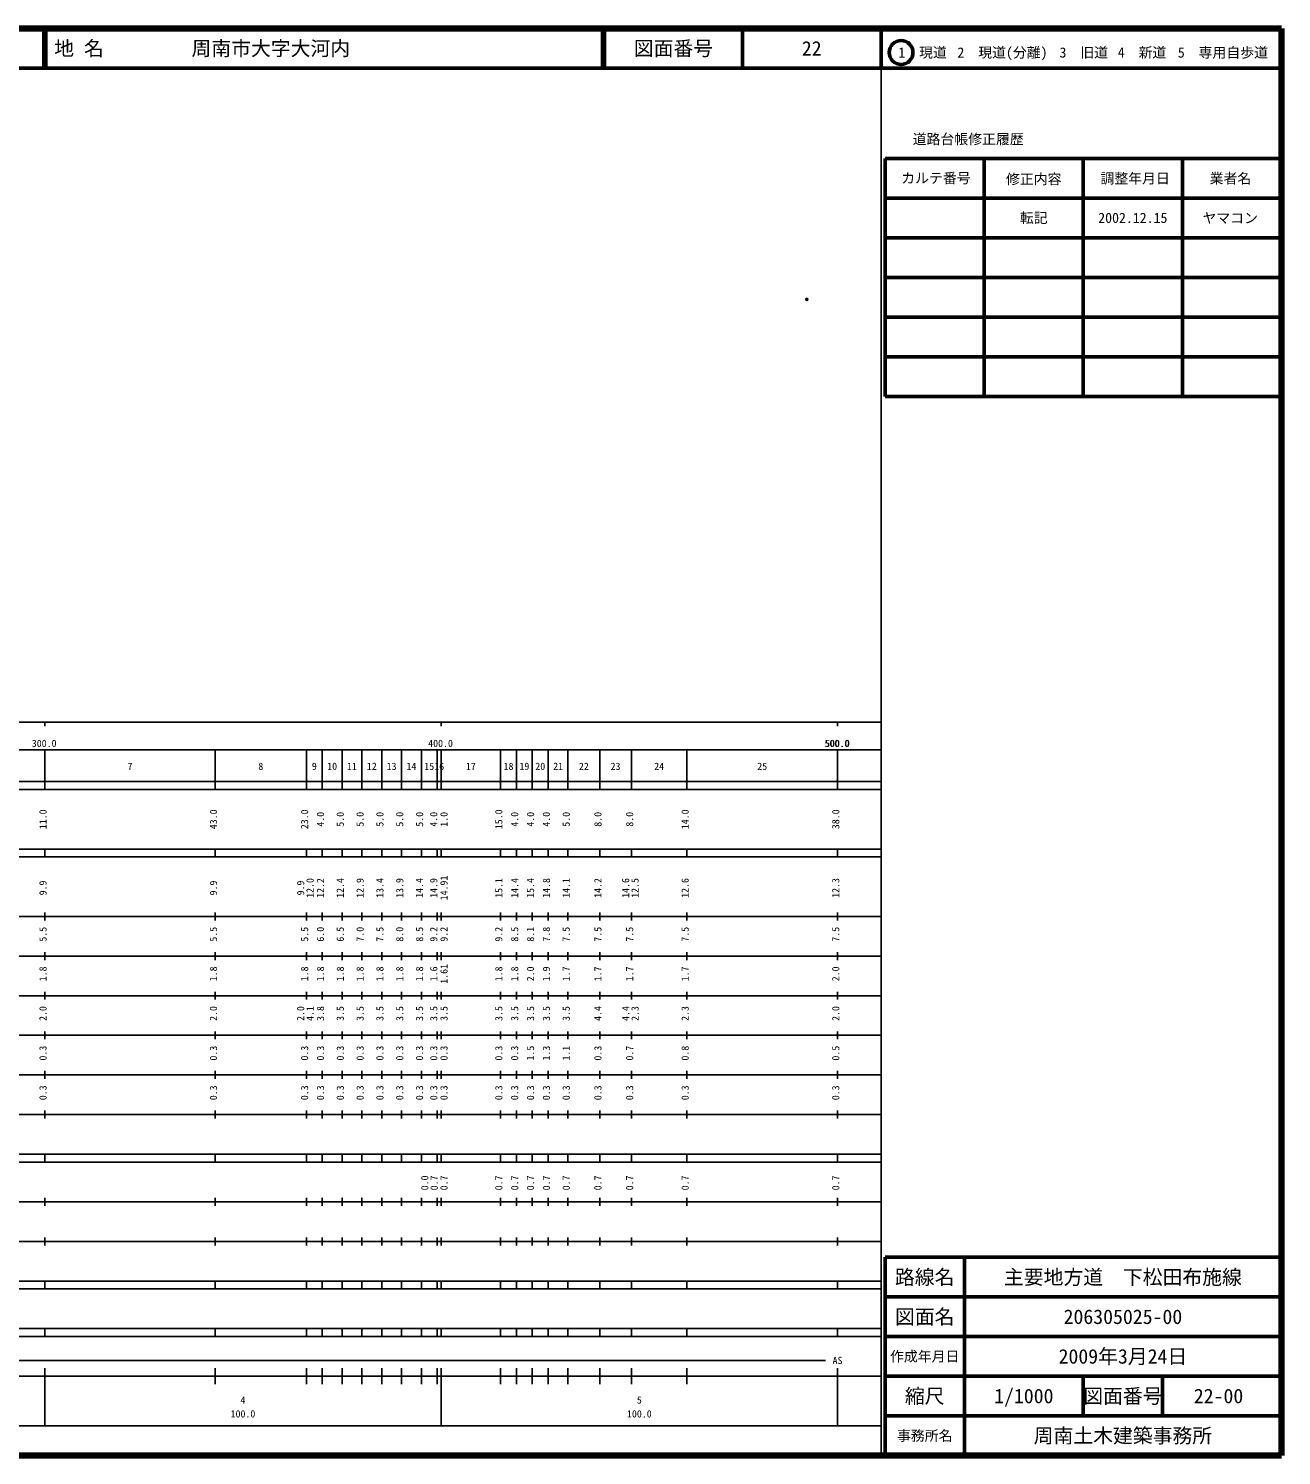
# Model space of a CAD drawing. Units: millimetres on the paper. Extents: x 40 to 680, y 20 to 380.
# Drawn here: x 363.9 to 680, y 20 to 380 of the extents above; entities that cross this region are included whole.
import ezdxf
from ezdxf.enums import TextEntityAlignment as Align

# ---------------------------------------------------------------- set-up
doc = ezdxf.new("R2010")
doc.units = ezdxf.units.MM
doc.header["$PDMODE"] = 32
doc.header["$PDSIZE"] = 0.5
doc.layers.add('M-OTRS', color=6, linetype='Continuous')
doc.layers.add('M-TTL-TXT', color=7, linetype='Continuous')
for name, color, linetype, lineweight in [('M-TTL', 2, 'Continuous', 140), ('M-TTL-BAND', 7, 'Continuous', 25), ('M-TTL-FRAM', 2, 'Continuous', 50), ('M-TTL-LINE', 7, 'Continuous', 50)]:
    doc.layers.add(name, color=color, linetype=linetype, lineweight=lineweight)
doc.styles.add('ＭＳ ゴシック', font='')
doc.styles.get('ＭＳ ゴシック').set_extended_font_data('MS Gothic')

msp = doc.modelspace()

# ---------------------------------------------------------------- linework, layer by layer
at = {"layer": 'M-OTRS'}
msp.add_point((560.253, 311.676), dxfattribs=at)
at = {"layer": 'M-TTL'}
for p, q in [((680, 380), (40, 380)), ((680, 20), (680, 380)), ((40, 20), (680, 20))]:
    msp.add_line(p, q, dxfattribs=at)
at = {"layer": 'M-TTL-BAND'}
for p, q in [((579, 20), (579, 370)), ((40, 205), (579, 205)), ((368, 205), (368, 204)), ((468, 205), (468, 204)), ((568, 205), (568, 204)), ((68, 198), (579, 198)), ((368, 188), (368, 198)), ((411, 188), (411, 198)), ((434, 188), (434, 198)), ((438, 188), (438, 198)), ((443, 188), (443, 198)), ((448, 188), (448, 198)), ((453, 188), (453, 198)), ((458, 188), (458, 198)), ((463, 188), (463, 198)), ((467, 188), (467, 198)), ((468, 188), (468, 198)), ((483, 188), (483, 198)), ((487, 188), (487, 198)), ((491, 188), (491, 198)), ((495, 188), (495, 198)), ((500, 188), (500, 198)), ((508, 188), (508, 198)), ((516, 188), (516, 198)), ((530, 188), (530, 198)), ((568, 188), (568, 198)), ((40, 190), (579, 190)), ((40, 188), (579, 188)), ((40, 173), (579, 173)), ((368, 171), (368, 173)), ((411, 171), (411, 173)), ((434, 171), (434, 173)), ((438, 171), (438, 173)), ((443, 171), (443, 173)), ((448, 171), (448, 173)), ((453, 171), (453, 173)), ((458, 171), (458, 173)), ((463, 171), (463, 173)), ((467, 171), (467, 173)), ((468, 171), (468, 173)), ((483, 171), (483, 173)), ((487, 171), (487, 173)), ((491, 171), (491, 173)), ((495, 171), (495, 173)), ((500, 171), (500, 173)), ((508, 171), (508, 173)), ((516, 171), (516, 173)), ((530, 171), (530, 173)), ((568, 171), (568, 173)), ((40, 171), (579, 171)), ((40, 156), (579, 156)), ((368, 155), (368, 157)), ((411, 155), (411, 157)), ((434, 155), (434, 157)), ((438, 155), (438, 157)), ((443, 155), (443, 157)), ((448, 155), (448, 157)), ((453, 155), (453, 157)), ((458, 155), (458, 157)), ((463, 155), (463, 157)), ((467, 155), (467, 157)), ((468, 155), (468, 157)), ((483, 155), (483, 157)), ((487, 155), (487, 157)), ((491, 155), (491, 157)), ((495, 155), (495, 157)), ((500, 155), (500, 157)), ((508, 155), (508, 157)), ((516, 155), (516, 157)), ((530, 155), (530, 157)), ((568, 155), (568, 157)), ((46, 146), (579, 146)), ((368, 145), (368, 147)), ((411, 145), (411, 147)), ((434, 145), (434, 147)), ((438, 145), (438, 147)), ((443, 145), (443, 147)), ((448, 145), (448, 147)), ((453, 145), (453, 147)), ((458, 145), (458, 147)), ((463, 145), (463, 147)), ((467, 145), (467, 147)), ((468, 145), (468, 147)), ((483, 145), (483, 147)), ((487, 145), (487, 147)), ((491, 145), (491, 147)), ((495, 145), (495, 147)), ((500, 145), (500, 147)), ((508, 145), (508, 147)), ((516, 145), (516, 147)), ((530, 145), (530, 147)), ((568, 145), (568, 147)), ((368, 135), (368, 137)), ((411, 135), (411, 137)), ((434, 135), (434, 137)), ((438, 135), (438, 137)), ((443, 135), (443, 137)), ((448, 135), (448, 137)), ((453, 135), (453, 137)), ((458, 135), (458, 137)), ((463, 135), (463, 137)), ((467, 135), (467, 137)), ((468, 135), (468, 137)), ((483, 135), (483, 137)), ((487, 135), (487, 137)), ((491, 135), (491, 137)), ((495, 135), (495, 137)), ((500, 135), (500, 137)), ((508, 135), (508, 137)), ((516, 135), (516, 137)), ((530, 135), (530, 137)), ((568, 135), (568, 137)), ((52, 136), (579, 136)), ((46, 126), (579, 126)), ((368, 125), (368, 127)), ((411, 125), (411, 127)), ((434, 125), (434, 127)), ((438, 125), (438, 127)), ((443, 125), (443, 127)), ((448, 125), (448, 127)), ((453, 125), (453, 127)), ((458, 125), (458, 127)), ((463, 125), (463, 127)), ((467, 125), (467, 127)), ((468, 125), (468, 127)), ((483, 125), (483, 127)), ((487, 125), (487, 127)), ((491, 125), (491, 127)), ((495, 125), (495, 127)), ((500, 125), (500, 127)), ((508, 125), (508, 127)), ((516, 125), (516, 127)), ((530, 125), (530, 127)), ((568, 125), (568, 127)), ((52, 116), (579, 116)), ((368, 115), (368, 117)), ((411, 115), (411, 117)), ((434, 115), (434, 117)), ((438, 115), (438, 117)), ((443, 115), (443, 117)), ((448, 115), (448, 117)), ((453, 115), (453, 117)), ((458, 115), (458, 117)), ((463, 115), (463, 117)), ((467, 115), (467, 117)), ((468, 115), (468, 117)), ((483, 115), (483, 117)), ((487, 115), (487, 117)), ((491, 115), (491, 117)), ((495, 115), (495, 117)), ((500, 115), (500, 117)), ((508, 115), (508, 117)), ((516, 115), (516, 117)), ((530, 115), (530, 117)), ((568, 115), (568, 117)), ((46, 106), (579, 106)), ((368, 105), (368, 107)), ((411, 105), (411, 107)), ((434, 105), (434, 107)), ((438, 105), (438, 107)), ((443, 105), (443, 107)), ((448, 105), (448, 107)), ((453, 105), (453, 107)), ((458, 105), (458, 107)), ((463, 105), (463, 107)), ((467, 105), (467, 107)), ((468, 105), (468, 107)), ((483, 105), (483, 107)), ((487, 105), (487, 107)), ((491, 105), (491, 107)), ((495, 105), (495, 107)), ((500, 105), (500, 107)), ((508, 105), (508, 107)), ((516, 105), (516, 107)), ((530, 105), (530, 107)), ((568, 105), (568, 107)), ((40, 96), (579, 96)), ((40, 94), (579, 94)), ((368, 94), (368, 96)), ((411, 94), (411, 96)), ((434, 94), (434, 96)), ((438, 94), (438, 96)), ((443, 94), (443, 96)), ((448, 94), (448, 96)), ((453, 94), (453, 96)), ((458, 94), (458, 96)), ((463, 94), (463, 96)), ((467, 94), (467, 96)), ((468, 94), (468, 96)), ((483, 94), (483, 96)), ((487, 94), (487, 96)), ((491, 94), (491, 96)), ((495, 94), (495, 96)), ((500, 94), (500, 96)), ((508, 94), (508, 96)), ((516, 94), (516, 96)), ((530, 94), (530, 96)), ((568, 94), (568, 96)), ((49, 84), (579, 84)), ((368, 83), (368, 85)), ((411, 83), (411, 85)), ((434, 83), (434, 85)), ((438, 83), (438, 85)), ((443, 83), (443, 85)), ((448, 83), (448, 85)), ((453, 83), (453, 85)), ((458, 83), (458, 85)), ((463, 83), (463, 85)), ((467, 83), (467, 85)), ((468, 83), (468, 85)), ((483, 83), (483, 85)), ((487, 83), (487, 85)), ((491, 83), (491, 85)), ((495, 83), (495, 85)), ((500, 83), (500, 85)), ((508, 83), (508, 85)), ((516, 83), (516, 85)), ((530, 83), (530, 85)), ((568, 83), (568, 85)), ((40, 74), (579, 74)), ((368, 73), (368, 75)), ((411, 73), (411, 75)), ((434, 73), (434, 75)), ((438, 73), (438, 75)), ((443, 73), (443, 75)), ((448, 73), (448, 75)), ((453, 73), (453, 75)), ((458, 73), (458, 75)), ((463, 73), (463, 75)), ((467, 73), (467, 75)), ((468, 73), (468, 75)), ((483, 73), (483, 75)), ((487, 73), (487, 75)), ((491, 73), (491, 75)), ((495, 73), (495, 75)), ((500, 73), (500, 75)), ((508, 73), (508, 75)), ((516, 73), (516, 75)), ((530, 73), (530, 75)), ((568, 73), (568, 75)), ((40, 64), (579, 64)), ((40, 62), (579, 62)), ((368, 62), (368, 64)), ((411, 62), (411, 64)), ((434, 62), (434, 64)), ((438, 62), (438, 64)), ((443, 62), (443, 64)), ((448, 62), (448, 64)), ((453, 62), (453, 64)), ((458, 62), (458, 64)), ((463, 62), (463, 64)), ((467, 62), (467, 64)), ((468, 62), (468, 64)), ((483, 62), (483, 64)), ((487, 62), (487, 64)), ((491, 62), (491, 64)), ((495, 62), (495, 64)), ((500, 62), (500, 64)), ((508, 62), (508, 64)), ((516, 62), (516, 64)), ((530, 62), (530, 64)), ((568, 62), (568, 64)), ((40, 52), (579, 52)), ((368, 50), (368, 52)), ((411, 50), (411, 52)), ((434, 50), (434, 52)), ((438, 50), (438, 52)), ((443, 50), (443, 52)), ((448, 50), (448, 52)), ((453, 50), (453, 52)), ((458, 50), (458, 52)), ((463, 50), (463, 52)), ((467, 50), (467, 52)), ((468, 50), (468, 52)), ((483, 50), (483, 52)), ((487, 50), (487, 52)), ((491, 50), (491, 52)), ((495, 50), (495, 52)), ((500, 50), (500, 52)), ((508, 50), (508, 52)), ((516, 50), (516, 52)), ((530, 50), (530, 52)), ((568, 50), (568, 52)), ((40, 50), (579, 50)), ((71, 44), (565, 44)), ((40, 40), (579, 40)), ((368, 27.5), (368, 42)), ((411, 38), (411, 42)), ((434, 38), (434, 42)), ((438, 38), (438, 42)), ((443, 38), (443, 42)), ((448, 38), (448, 42)), ((453, 38), (453, 42)), ((458, 38), (458, 42)), ((463, 38), (463, 42)), ((467, 38), (467, 42)), ((468, 27.5), (468, 42)), ((483, 38), (483, 42)), ((487, 38), (487, 42)), ((491, 38), (491, 42)), ((495, 38), (495, 42)), ((500, 38), (500, 42)), ((508, 38), (508, 42)), ((516, 38), (516, 42)), ((530, 38), (530, 42)), ((568, 27.5), (568, 42)), ((68, 27.5), (579, 27.5))]:
    msp.add_line(p, q, dxfattribs=at)
at = {"layer": 'M-TTL-FRAM'}
for p, q in [((580, 347.197), (580, 287.197)), ((580, 347.197), (680, 347.197)), ((580, 287.197), (680, 287.197)), ((680, 70), (580, 70)), ((580, 70), (580, 20))]:
    msp.add_line(p, q, dxfattribs=at)
at = {"layer": 'M-TTL-LINE'}
for p, q in [((367.75, 380), (367.75, 370)), ((368.25, 380), (368.25, 370)), ((508.747, 380), (508.747, 370)), ((509.247, 380), (509.247, 370)), ((543.997, 380), (543.997, 370)), ((579, 380), (579, 370)), ((40, 370), (680, 370)), ((605, 347.197), (605, 287.197)), ((630, 347.197), (630, 287.197)), ((655, 347.197), (655, 287.197)), ((580, 337.197), (680, 337.197)), ((580, 327.197), (680, 327.197)), ((580, 317.197), (680, 317.197)), ((580, 307.197), (680, 307.197)), ((580, 297.197), (680, 297.197)), ((600, 70), (600, 20)), ((680, 60), (580, 60)), ((680, 50), (580, 50)), ((680, 40), (580, 40)), ((630, 40), (630, 30)), ((650, 40), (650, 30)), ((680, 30), (580, 30))]:
    msp.add_line(p, q, dxfattribs=at)
msp.add_circle((584.031, 373.958), 3, dxfattribs=at)

# ---------------------------------------------------------------- texts
at = {"layer": 'M-TTL-BAND', "style": 'ＭＳ ゴシック'}
for s, p in [('300.0', (367.844, 198.195)), ('400.0', (467.844, 198.195)), ('500.0', (567.844, 198.195)), ('500.0', (568, 198.195)), ('7', (389.5, 192.405)), ('8', (422.5, 192.405)), ('9', (436, 192.405)), ('10', (440.5, 192.405)), ('11', (445.5, 192.405)), ('12', (450.5, 192.405)), ('13', (455.5, 192.405)), ('14', (460.5, 192.405)), ('15', (465, 192.405)), ('16', (467.5, 192.405)), ('17', (475.5, 192.405)), ('18', (485, 192.405)), ('19', (489, 192.405)), ('20', (493, 192.405)), ('21', (497.5, 192.405)), ('22', (504, 192.405)), ('23', (512, 192.405)), ('24', (523, 192.405)), ('25', (549, 192.405)), ('AS', (568, 42.5)), ('4', (418, 32.523)), ('5', (518, 32.523)), ('100.0', (418, 29.033)), ('100.0', (518, 29.033))]:
    msp.add_text(s, height=1.833, dxfattribs=at).set_placement(p, align=Align.BOTTOM_CENTER)
for s, p in [('11.0', (369, 180.5)), ('43.0', (412, 180.5)), ('23.0', (435, 180.5)), ('4.0', (439, 180.5)), ('5.0', (444, 180.5)), ('5.0', (449, 180.5)), ('5.0', (454, 180.5)), ('5.0', (459, 180.5)), ('5.0', (464, 180.5)), ('4.0', (467.586, 180.5)), ('1.0', (470.167, 180.5)), ('15.0', (484, 180.5)), ('4.0', (488, 180.5)), ('4.0', (492, 180.5)), ('4.0', (496, 180.5)), ('5.0', (501, 180.5)), ('8.0', (509, 180.5)), ('8.0', (517, 180.5)), ('14.0', (531, 180.5)), ('38.0', (569, 180.5)), ('14.91', (470.167, 163.174)), ('9.9', (369, 163.174)), ('9.9', (412, 163.174)), ('9.9', (434, 163.174)), ('12.0', (436.37, 163.174)), ('12.2', (439, 163.174)), ('12.4', (444, 163.174)), ('12.9', (449, 163.174)), ('13.4', (454, 163.174)), ('13.9', (459, 163.174)), ('14.4', (464, 163.174)), ('14.9', (467.586, 163.174)), ('15.1', (484, 163.174)), ('14.4', (488, 163.174)), ('15.4', (492, 163.174)), ('14.8', (496, 163.174)), ('14.1', (501, 163.174)), ('14.2', (509, 163.174)), ('14.6', (516, 163.174)), ('12.5', (518.37, 163.174)), ('12.6', (531, 163.174)), ('12.3', (569, 163.174)), ('5.5', (369, 151.5)), ('5.5', (412, 151.5)), ('5.5', (435, 151.5)), ('6.0', (439, 151.5)), ('6.5', (444, 151.5)), ('7.0', (449, 151.5)), ('7.5', (454, 151.5)), ('8.0', (459, 151.5)), ('8.5', (464, 151.5)), ('9.2', (467.586, 151.5)), ('9.2', (470.167, 151.5)), ('9.2', (484, 151.5)), ('8.5', (488, 151.5)), ('8.1', (492, 151.5)), ('7.8', (496, 151.5)), ('7.5', (501, 151.5)), ('7.5', (509, 151.5)), ('7.5', (517, 151.5)), ('7.5', (531, 151.5)), ('7.5', (569, 151.5)), ('1.8', (369, 141.5)), ('1.8', (412, 141.5)), ('1.8', (435, 141.5)), ('1.8', (439, 141.5)), ('1.8', (444, 141.5)), ('1.8', (449, 141.5)), ('1.8', (454, 141.5)), ('1.8', (459, 141.5)), ('1.8', (464, 141.5)), ('1.6', (467.586, 141.5)), ('1.61', (470.167, 141.5)), ('1.8', (484, 141.5)), ('1.8', (488, 141.5)), ('2.0', (492, 141.5)), ('1.9', (496, 141.5)), ('1.7', (501, 141.5)), ('1.7', (509, 141.5)), ('1.7', (517, 141.5)), ('1.7', (531, 141.5)), ('2.0', (569, 141.5)), ('2.0', (369, 131.5)), ('2.0', (412, 131.5)), ('2.0', (434, 131.5)), ('4.1', (436.37, 131.5)), ('3.8', (439, 131.5)), ('3.5', (444, 131.5)), ('3.5', (449, 131.5)), ('3.5', (454, 131.5)), ('3.5', (459, 131.5)), ('3.5', (464, 131.5)), ('3.5', (467.586, 131.5)), ('3.5', (470.167, 131.5)), ('3.5', (484, 131.5)), ('3.5', (488, 131.5)), ('3.5', (492, 131.5)), ('3.5', (496, 131.5)), ('3.5', (501, 131.5)), ('4.4', (509, 131.5)), ('4.4', (516, 131.5)), ('2.3', (518.37, 131.5)), ('2.3', (531, 131.5)), ('2.0', (569, 131.5)), ('0.3', (369, 121.5)), ('0.3', (412, 121.5)), ('0.3', (435, 121.5)), ('0.3', (439, 121.5)), ('0.3', (444, 121.5)), ('0.3', (449, 121.5)), ('0.3', (454, 121.5)), ('0.3', (459, 121.5)), ('0.3', (464, 121.5)), ('0.3', (467.586, 121.5)), ('0.3', (470.167, 121.5)), ('0.3', (484, 121.5)), ('0.3', (488, 121.5)), ('1.5', (492, 121.5)), ('1.3', (496, 121.5)), ('1.1', (501, 121.5)), ('0.3', (509, 121.5)), ('0.7', (517, 121.5)), ('0.8', (531, 121.5)), ('0.5', (569, 121.5)), ('0.3', (369, 111.5)), ('0.3', (412, 111.5)), ('0.3', (435, 111.5)), ('0.3', (439, 111.5)), ('0.3', (444, 111.5)), ('0.3', (449, 111.5)), ('0.3', (454, 111.5)), ('0.3', (459, 111.5)), ('0.3', (464, 111.5)), ('0.3', (467.586, 111.5)), ('0.3', (470.167, 111.5)), ('0.3', (484, 111.5)), ('0.3', (488, 111.5)), ('0.3', (492, 111.5)), ('0.3', (496, 111.5)), ('0.3', (501, 111.5)), ('0.3', (509, 111.5)), ('0.3', (517, 111.5)), ('0.3', (531, 111.5)), ('0.3', (569, 111.5)), ('0.0', (465.317, 88.764)), ('0.7', (467.687, 88.764)), ('0.7', (470.167, 88.764)), ('0.7', (484, 88.764)), ('0.7', (488, 88.764)), ('0.7', (492, 88.764)), ('0.7', (496, 88.764)), ('0.7', (501, 88.764)), ('0.7', (509, 88.764)), ('0.7', (517, 88.764)), ('0.7', (531, 88.764)), ('0.7', (569, 88.764))]:
    msp.add_text(s, height=1.833, rotation=90, dxfattribs=at).set_placement(p, align=Align.BOTTOM_CENTER)
at = {"layer": 'M-TTL-TXT', "style": 'ＭＳ ゴシック'}
for s, p in [('地 名', (370.38, 375)), ('周南市大字大河内', (405.024, 375))]:
    msp.add_text(s, height=3.666, dxfattribs=at).set_placement(p, align=Align.MIDDLE_LEFT)
for s, height, p in [('図面番号', 3.666, (526.622, 375)), ('22', 3.666, (561.497, 375)), ('1\u3000現道', 2.566, (589.448, 373.958)), ('2\u3000現道(分離)', 2.566, (609.619, 373.958)), ('3\u3000旧道', 2.566, (630.121, 373.958)), ('4\u3000新道', 2.566, (644.824, 373.958)), ('5\u3000専用自歩道', 2.566, (665.228, 373.958)), ('道路台帳修正履歴', 2.566, (600.968, 352.113)), ('カルテ番号', 2.566, (592.839, 342.277)), ('修正内容', 2.566, (617.509, 342.023)), ('調整年月日', 2.566, (643.089, 342.197)), ('業者名', 2.566, (667.134, 342.197)), ('転記', 2.566, (617.5, 332.245)), ('2002.12.15', 2.566, (642.5, 332.245)), ('ヤマコン', 2.566, (667.077, 332.189)), ('路線名', 3.666, (590, 65)), ('路線名', 3.666, (590, 65)), ('主要地方道\u3000下松田布施線', 3.666, (640, 65)), ('図面名', 3.666, (590, 55)), ('図面名', 3.666, (590, 55)), ('206305025-00', 3.666, (640, 55)), ('2009年3月24日', 3.666, (640, 45)), ('作成年月日', 2.566, (590, 45)), ('作成年月日', 2.566, (590, 45)), ('縮尺', 3.666, (590, 35)), ('縮尺', 3.666, (590, 35)), ('1/1000', 3.666, (615, 35)), ('図面番号', 3.666, (640, 35)), ('図面番号', 3.666, (640, 35)), ('22-00', 3.666, (664.125, 35)), ('事務所名', 2.566, (590, 25)), ('事務所名', 2.566, (590, 25)), ('周南土木建築事務所', 3.666, (640, 25))]:
    msp.add_text(s, height=height, dxfattribs=at).set_placement(p, align=Align.MIDDLE_CENTER)

doc.saveas('drawing.dxf')
